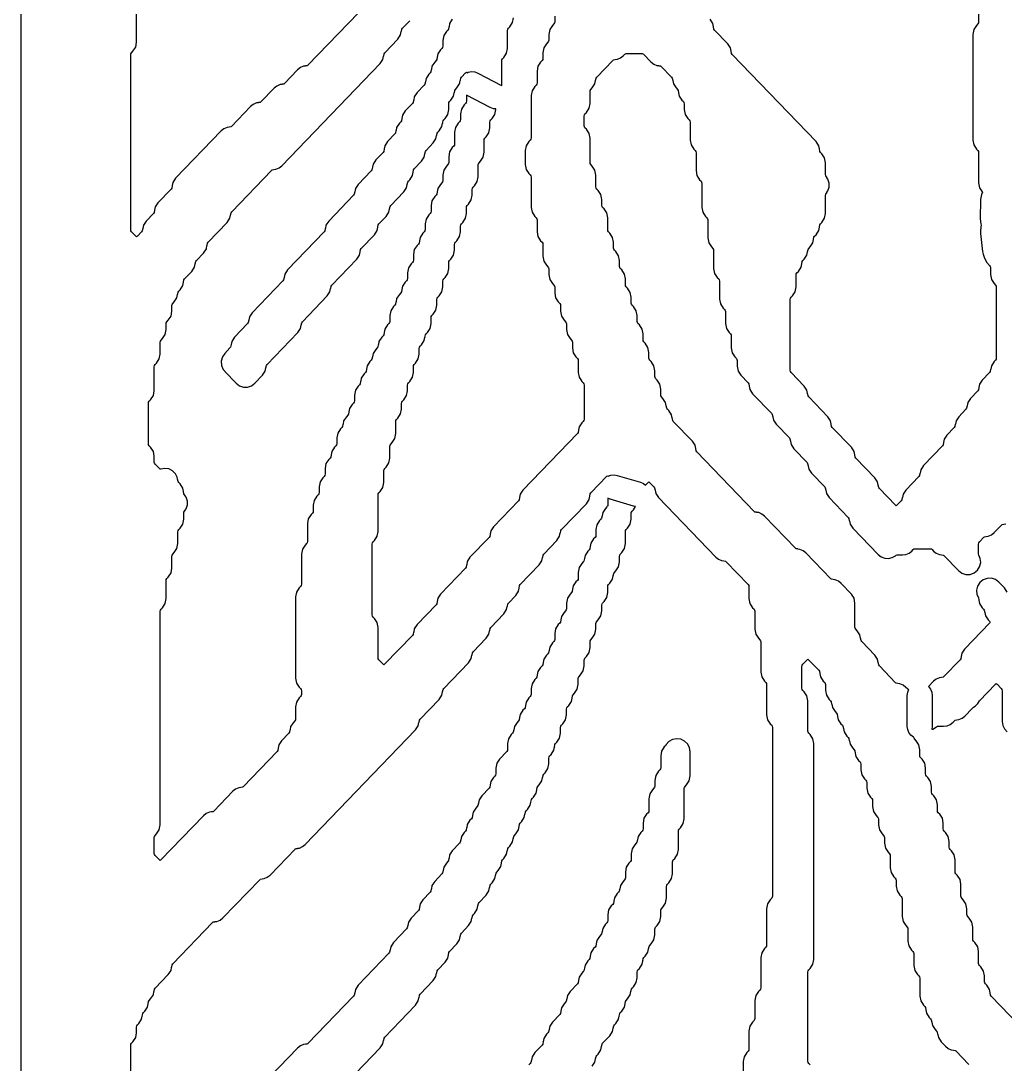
# Model space of a CAD drawing. Header units: millimetres. Extents: x 0 to 63, y 0 to 126.
# Drawn here: x 0 to 37.86, y 36.82 to 76.97 of the extents above; entities that cross this region are included whole.
import ezdxf

# ---------------------------------------------------------------- set-up
doc = ezdxf.new("R2010")
doc.units = ezdxf.units.MM
doc.layers.add('CUT', color=1, linetype='Continuous')

msp = doc.modelspace()

# ---------------------------------------------------------------- linework, layer by layer
at = {"layer": 'CUT'}
msp.add_lwpolyline([(42.134, 126), (42.134, 123), (21.134, 123), (21.134, 126), (13.134, 126), (13.134, 123), (0, 123), (0, 3), (13.134, 3), (13.134, 0), (21.134, 0), (21.134, 3), (42.134, 3), (42.134, 0), (50.134, 0), (50.134, 3), (63.2679, 3), (63.2679, 123), (50.134, 123), (50.134, 126)], close=True, dxfattribs=at)
for points in [[(14.1595, 78.4948), (11.045, 75.2595), (11.0199, 75.2396), (10.9549, 75.2308), (10.9553, 75.2282), (10.8755, 75.2174), (10.7525, 75.1651), (10.6477, 75.0821), (10.139, 74.5536), (10.1139, 74.5337), (10.0489, 74.5249), (10.0492, 74.5223), (9.9694, 74.5115), (9.8464, 74.4592), (9.7417, 74.3762), (9.233, 73.8477), (9.2079, 73.8278), (9.1428, 73.819), (9.1432, 73.8164), (9.0634, 73.8057), (8.9404, 73.7533), (8.8357, 73.6703), (8.1004, 72.9065), (8.0753, 72.8866), (8.0103, 72.8779), (8.0107, 72.8752), (7.9309, 72.8645), (7.8079, 72.8122), (7.7031, 72.7291), (5.9518, 70.9099), (5.8483, 70.7501), (5.8239, 70.6241), (5.8212, 70.6246), (5.8034, 70.5329), (5.7787, 70.4948), (5.2723, 69.9687), (5.1688, 69.8089), (5.1444, 69.6829), (5.1417, 69.6834), (5.1239, 69.5917), (5.0992, 69.5536), (4.8193, 69.2629), (4.7158, 69.103), (4.6913, 68.977), (4.6887, 68.9776), (4.6709, 68.8858), (4.6462, 68.8477), (4.481, 68.6761), (4.453, 68.6551), (4.4251, 68.6761), (4.2598, 68.8477), (4.2352, 68.8858), (4.2265, 68.9304), (4.2265, 75.6578), (4.2352, 75.7024), (4.2598, 75.7405), (4.3132, 75.796), (4.4168, 75.9558), (4.453, 76.1427), (4.453, 77.3049)], [(20.5351, 77.1514), (20.5351, 76.9304), (20.5264, 76.8858), (20.5018, 76.8477), (20.4484, 76.7923), (20.3448, 76.6324), (20.3086, 76.4455), (20.3086, 76.2245), (20.2999, 76.18), (20.2753, 76.1419), (20.2219, 76.0864), (20.1183, 75.9266), (20.0821, 75.7396), (20.0821, 75.5186), (20.0734, 75.4741), (20.0487, 75.436), (19.9953, 75.3805), (19.8918, 75.2207), (19.8556, 75.0337), (19.8556, 74.5775), (19.8469, 74.5329), (19.8222, 74.4948), (19.7688, 74.4393), (19.6653, 74.2795), (19.6291, 74.0926), (19.6291, 72.4598), (19.6204, 72.4152), (19.5957, 72.3772), (19.5423, 72.3217), (19.4388, 72.1619), (19.4025, 71.9749), (19.4025, 71.4369), (19.4388, 71.2499), (19.5423, 71.0901), (19.5957, 71.0346), (19.6204, 70.9965), (19.6291, 70.952), (19.6291, 69.7898), (19.6653, 69.6029), (19.7688, 69.443), (19.8222, 69.3876), (19.8469, 69.3495), (19.8556, 69.3049), (19.8556, 68.8486), (19.8918, 68.6617), (19.9953, 68.5019), (20.0487, 68.4464), (20.0734, 68.4083), (20.0821, 68.3637), (20.0821, 67.9074), (20.1183, 67.7205), (20.2219, 67.5607), (20.2753, 67.5052), (20.2999, 67.4671), (20.3086, 67.4225), (20.3086, 67.2016), (20.3448, 67.0146), (20.4484, 66.8548), (20.5018, 66.7993), (20.5264, 66.7612), (20.5351, 66.7167), (20.5351, 66.4957), (20.5713, 66.3087), (20.6749, 66.1489), (20.7283, 66.0934), (20.7529, 66.0553), (20.7616, 66.0108), (20.7616, 65.7898), (20.7979, 65.6029), (20.9014, 65.443), (20.9548, 65.3876), (20.9795, 65.3495), (20.9881, 65.3049), (20.9881, 65.0839), (21.0244, 64.897), (21.1279, 64.7371), (21.1813, 64.6817), (21.206, 64.6436), (21.2146, 64.599), (21.2146, 64.378), (21.2509, 64.1911), (21.3544, 64.0313), (21.4078, 63.9758), (21.4325, 63.9377), (21.4411, 63.8931), (21.4411, 63.4369), (21.4774, 63.2499), (21.5809, 63.0901), (21.6343, 63.0346), (21.659, 62.9965), (21.6676, 62.952), (21.6676, 61.6363), (21.659, 61.5917), (21.6343, 61.5536), (21.5809, 61.4981), (21.4774, 61.3383), (21.4529, 61.2123), (21.4503, 61.2129), (21.4325, 61.1211), (21.4078, 61.083), (19.3158, 58.9099), (19.2123, 58.7501), (19.1879, 58.6241), (19.1852, 58.6246), (19.1674, 58.5329), (19.1427, 58.4948), (18.1833, 57.4981), (18.0798, 57.3383), (18.0553, 57.2123), (18.0526, 57.2129), (18.0349, 57.1211), (18.0102, 57.083), (17.2772, 56.3217), (17.1737, 56.1619), (17.1493, 56.0359), (17.1466, 56.0364), (17.1288, 55.9447), (17.1041, 55.9066), (16.1447, 54.9099), (16.0412, 54.7501), (16.0167, 54.6241), (16.0141, 54.6246), (15.9963, 54.5329), (15.9716, 54.4948), (15.2387, 53.7334), (15.1352, 53.5736), (15.1107, 53.4476), (15.108, 53.4482), (15.0902, 53.3564), (15.0656, 53.3183), (13.9943, 52.2055), (13.9664, 52.1845), (13.9384, 52.2055), (13.7732, 52.3772), (13.7485, 52.4152), (13.7398, 52.4598), (13.7398, 53.622), (13.7036, 53.8089), (13.6001, 53.9687), (13.5467, 54.0242), (13.522, 54.0623), (13.5133, 54.1069), (13.5133, 56.8343), (13.522, 56.8789), (13.5467, 56.917), (13.6001, 56.9724), (13.7036, 57.1323), (13.7398, 57.3192), (13.7398, 58.7167), (13.7485, 58.7612), (13.7732, 58.7993), (13.8266, 58.8548), (13.9301, 59.0146), (13.9664, 59.2016), (13.9664, 59.6578), (13.975, 59.7024), (13.9997, 59.7405), (14.0531, 59.796), (14.1566, 59.9558), (14.1929, 60.1427), (14.1929, 60.599), (14.2015, 60.6436), (14.2262, 60.6817), (14.2796, 60.7371), (14.3831, 60.897), (14.4194, 61.0839), (14.4194, 61.5402), (14.428, 61.5848), (14.4527, 61.6228), (14.5061, 61.6783), (14.6096, 61.8381), (14.6459, 62.0251), (14.6459, 62.2461), (14.6545, 62.2906), (14.6792, 62.3287), (14.7326, 62.3842), (14.8361, 62.544), (14.8724, 62.731), (14.8724, 62.952), (14.881, 62.9965), (14.9057, 63.0346), (14.9591, 63.0901), (15.0626, 63.2499), (15.0989, 63.4369), (15.0989, 63.6578), (15.1075, 63.7024), (15.1322, 63.7405), (15.1856, 63.796), (15.2891, 63.9558), (15.3254, 64.1427), (15.3254, 64.3637), (15.334, 64.4083), (15.3587, 64.4464), (15.4121, 64.5019), (15.5156, 64.6617), (15.5401, 64.7877), (15.5428, 64.7871), (15.5606, 64.8789), (15.5852, 64.917), (15.6386, 64.9724), (15.7422, 65.1323), (15.7784, 65.3192), (15.7784, 65.5402), (15.7871, 65.5848), (15.8117, 65.6228), (15.8651, 65.6783), (15.9687, 65.8381), (16.0049, 66.0251), (16.0049, 66.2461), (16.0136, 66.2906), (16.0382, 66.3287), (16.0916, 66.3842), (16.1952, 66.544), (16.2314, 66.731), (16.2314, 66.952), (16.2401, 66.9965), (16.2648, 67.0346), (16.3182, 67.0901), (16.4217, 67.2499), (16.4579, 67.4369), (16.4579, 67.6578), (16.4666, 67.7024), (16.4913, 67.7405), (16.5447, 67.796), (16.6482, 67.9558), (16.6844, 68.1427), (16.6844, 68.3637), (16.6931, 68.4083), (16.7178, 68.4464), (16.7712, 68.5019), (16.8747, 68.6617), (16.911, 68.8486), (16.911, 69.0696), (16.9196, 69.1142), (16.9443, 69.1523), (16.9977, 69.2077), (17.1012, 69.3676), (17.1375, 69.5545), (17.1375, 69.7755), (17.1461, 69.82), (17.1708, 69.8581), (17.2242, 69.9136), (17.3277, 70.0734), (17.364, 70.2604), (17.364, 70.4814), (17.3726, 70.5259), (17.3973, 70.564), (17.4507, 70.6195), (17.5542, 70.7793), (17.5905, 70.9663), (17.5905, 71.4225), (17.5991, 71.4671), (17.6238, 71.5052), (17.6772, 71.5607), (17.7807, 71.7205), (17.817, 71.9074), (17.817, 72.3637), (17.8256, 72.4083), (17.8503, 72.4464), (17.9037, 72.5019), (18.0072, 72.6617), (18.0435, 72.8486), (18.0435, 73.0696), (18.0521, 73.1142), (18.0768, 73.1523), (18.1302, 73.2077), (18.2337, 73.3676), (18.27, 73.5545), (18.27, 73.5784), (18.1759, 73.5864), (18.0581, 73.629), (17.1397, 74.104), (17.1375, 74.0926), (17.1375, 73.8716), (17.1288, 73.827), (17.1041, 73.7889), (17.0507, 73.7334), (16.9472, 73.5736), (16.911, 73.3867), (16.911, 73.1657), (16.9023, 73.1211), (16.8776, 73.083), (16.8242, 73.0276), (16.7207, 72.8677), (16.6844, 72.6808), (16.6844, 72.2245), (16.6758, 72.18), (16.6511, 72.1419), (16.5977, 72.0864), (16.4942, 71.9266), (16.4579, 71.7396), (16.4579, 71.5186), (16.4493, 71.4741), (16.4246, 71.436), (16.3712, 71.3805), (16.2677, 71.2207), (16.2314, 71.0337), (16.2314, 70.8128), (16.2228, 70.7682), (16.1981, 70.7301), (16.1447, 70.6746), (16.0412, 70.5148), (16.0167, 70.3888), (16.0141, 70.3893), (15.9963, 70.2976), (15.9716, 70.2595), (15.9182, 70.204), (15.8147, 70.0442), (15.7784, 69.8573), (15.7784, 69.6363), (15.7698, 69.5917), (15.7451, 69.5536), (15.6917, 69.4981), (15.5882, 69.3383), (15.5519, 69.1514), (15.5519, 68.9304), (15.5433, 68.8858), (15.5186, 68.8477), (15.4652, 68.7923), (15.3617, 68.6324), (15.3372, 68.5065), (15.3345, 68.507), (15.3168, 68.4152), (15.2921, 68.3772), (15.2387, 68.3217), (15.1352, 68.1619), (15.0989, 67.9749), (15.0989, 67.7539), (15.0902, 67.7094), (15.0656, 67.6713), (15.0122, 67.6158), (14.9086, 67.456), (14.8724, 67.269), (14.8724, 67.048), (14.8637, 67.0035), (14.8391, 66.9654), (14.7857, 66.9099), (14.6821, 66.7501), (14.6577, 66.6241), (14.655, 66.6246), (14.6372, 66.5329), (14.6126, 66.4948), (14.5592, 66.4393), (14.4556, 66.2795), (14.4312, 66.1535), (14.4285, 66.154), (14.4107, 66.0623), (14.386, 66.0242), (14.3326, 65.9687), (14.2291, 65.8089), (14.1929, 65.622), (14.1929, 65.401), (14.1842, 65.3564), (14.1595, 65.3183), (14.1061, 65.2629), (14.0026, 65.103), (13.9782, 64.977), (13.9755, 64.9776), (13.9577, 64.8858), (13.933, 64.8477), (13.8796, 64.7923), (13.7761, 64.6324), (13.7517, 64.5065), (13.749, 64.507), (13.7312, 64.4152), (13.7065, 64.3772), (13.6531, 64.3217), (13.5496, 64.1619), (13.5252, 64.0359), (13.5225, 64.0364), (13.5047, 63.9447), (13.48, 63.9066), (13.4266, 63.8511), (13.3231, 63.6913), (13.2987, 63.5653), (13.296, 63.5658), (13.2782, 63.4741), (13.2535, 63.436), (13.2001, 63.3805), (13.0966, 63.2207), (13.0721, 63.0947), (13.0695, 63.0952), (13.0517, 63.0035), (13.027, 62.9654), (12.9736, 62.9099), (12.8701, 62.7501), (12.8338, 62.5631), (12.8338, 62.3422), (12.8252, 62.2976), (12.8005, 62.2595), (12.7471, 62.204), (12.6436, 62.0442), (12.6191, 61.9182), (12.6165, 61.9187), (12.5987, 61.827), (12.574, 61.7889), (12.5206, 61.7334), (12.4171, 61.5736), (12.3926, 61.4476), (12.3899, 61.4482), (12.3722, 61.3564), (12.3475, 61.3183), (12.2941, 61.2629), (12.1905, 61.103), (12.1543, 60.9161), (12.1543, 60.6951), (12.1456, 60.6505), (12.121, 60.6124), (12.0676, 60.557), (11.964, 60.3971), (11.9396, 60.2712), (11.9369, 60.2717), (11.9191, 60.18), (11.8945, 60.1419), (11.8411, 60.0864), (11.7375, 59.9266), (11.7013, 59.7396), (11.7013, 59.5186), (11.6926, 59.4741), (11.668, 59.436), (11.6145, 59.3805), (11.511, 59.2207), (11.4748, 59.0337), (11.4748, 58.8128), (11.4661, 58.7682), (11.4414, 58.7301), (11.388, 58.6746), (11.2845, 58.5148), (11.2483, 58.3279), (11.2483, 58.1069), (11.2396, 58.0623), (11.2149, 58.0242), (11.1615, 57.9687), (11.058, 57.8089), (11.0217, 57.622), (11.0217, 56.9304), (11.0131, 56.8858), (10.9884, 56.8477), (10.935, 56.7923), (10.8315, 56.6324), (10.7952, 56.4455), (10.7952, 55.2833), (10.7866, 55.2388), (10.7619, 55.2007), (10.7085, 55.1452), (10.605, 54.9854), (10.5687, 54.7984), (10.5687, 51.6721), (10.605, 51.4852), (10.7085, 51.3254), (10.7619, 51.2699), (10.7866, 51.2318), (10.7952, 51.1872), (10.7952, 51.048), (10.7866, 51.0035), (10.7619, 50.9654), (10.7085, 50.9099), (10.605, 50.7501), (10.5687, 50.5631), (10.5687, 50.1069), (10.5601, 50.0623), (10.5354, 50.0242), (10.482, 49.9687), (10.3785, 49.8089), (10.354, 49.6829), (10.3514, 49.6834), (10.3336, 49.5917), (10.3089, 49.5536), (10.029, 49.2629), (9.9255, 49.103), (9.901, 48.977), (9.8984, 48.9776), (9.8806, 48.8858), (9.8559, 48.8477), (8.5534, 47.4948), (8.5283, 47.4749), (8.4633, 47.4661), (8.4637, 47.4635), (8.3839, 47.4527), (8.2609, 47.4004), (8.1561, 47.3174), (7.4209, 46.5536), (7.3958, 46.5337), (7.3308, 46.5249), (7.3311, 46.5223), (7.2513, 46.5115), (7.1283, 46.4592), (7.0236, 46.3762), (5.387, 44.6761), (5.359, 44.6551), (5.3311, 44.6761), (5.1659, 44.8477), (5.1412, 44.8858), (5.1325, 44.9304), (5.1325, 45.5402), (5.1412, 45.5848), (5.1659, 45.6228), (5.2193, 45.6783), (5.3228, 45.8381), (5.359, 46.0251), (5.359, 54.2461), (5.3677, 54.2906), (5.3924, 54.3287), (5.4458, 54.3842), (5.5493, 54.544), (5.5856, 54.731), (5.5856, 55.4225), (5.5942, 55.4671), (5.6189, 55.5052), (5.6723, 55.5607), (5.7758, 55.7205), (5.8121, 55.9074), (5.8121, 56.3637), (5.8207, 56.4083), (5.8454, 56.4464), (5.8988, 56.5019), (6.0023, 56.6617), (6.0386, 56.8486), (6.0386, 57.3049), (6.0472, 57.3495), (6.0719, 57.3876), (6.1253, 57.443), (6.2288, 57.6029), (6.2651, 57.7898), (6.2651, 58.0108), (6.2737, 58.0553), (6.3245, 58.1338), (6.321, 58.136), (6.3589, 58.1899), (6.4049, 58.3354), (6.4049, 58.4881), (6.3589, 58.6337), (6.321, 58.6875), (6.3245, 58.6898), (6.2737, 58.7682), (6.2559, 58.8599), (6.2533, 58.8594), (6.2288, 58.9854), (6.1253, 59.1452), (6.0719, 59.2007), (6.0472, 59.2388), (6.0294, 59.3305), (6.0252, 59.3297), (6.0139, 59.4006), (5.9423, 59.5404), (5.8309, 59.6511), (5.6907, 59.7218), (5.5354, 59.7455), (5.3804, 59.7198), (5.3602, 59.7131), (5.3311, 59.7349), (5.1659, 59.9066), (5.1412, 59.9447), (5.1325, 59.9892), (5.1325, 60.2102), (5.0963, 60.3971), (4.9928, 60.557), (4.9394, 60.6124), (4.9147, 60.6505), (4.906, 60.6951), (4.906, 62.2461), (4.9147, 62.2906), (4.9394, 62.3287), (4.9928, 62.3842), (5.0963, 62.544), (5.1325, 62.731), (5.1325, 63.6578), (5.1412, 63.7024), (5.1659, 63.7405), (5.2193, 63.796), (5.3228, 63.9558), (5.359, 64.1427), (5.359, 64.599), (5.3677, 64.6436), (5.3924, 64.6817), (5.4458, 64.7371), (5.5493, 64.897), (5.5856, 65.0839), (5.5856, 65.3049), (5.5942, 65.3495), (5.6189, 65.3876), (5.6723, 65.443), (5.7758, 65.6029), (5.8121, 65.7898), (5.8121, 66.0108), (5.8207, 66.0553), (5.8454, 66.0934), (5.8988, 66.1489), (6.0023, 66.3087), (6.0267, 66.4347), (6.0294, 66.4342), (6.0472, 66.5259), (6.0719, 66.564), (6.1253, 66.6195), (6.2288, 66.7793), (6.2533, 66.9053), (6.2559, 66.9048), (6.2737, 66.9965), (6.2984, 67.0346), (6.5783, 67.3254), (6.6818, 67.4852), (6.7063, 67.6112), (6.7089, 67.6107), (6.7267, 67.7024), (6.7514, 67.7405), (7.0313, 68.0313), (7.1349, 68.1911), (7.1593, 68.3171), (7.162, 68.3166), (7.1798, 68.4083), (7.2044, 68.4464), (7.9374, 69.2077), (8.0409, 69.3676), (8.0653, 69.4935), (8.068, 69.493), (8.0858, 69.5848), (8.1105, 69.6228), (9.6394, 71.2111), (9.6645, 71.231), (9.7295, 71.2398), (9.7292, 71.2424), (9.809, 71.2532), (9.932, 71.3055), (10.0367, 71.3885), (13.8266, 75.3254), (13.9301, 75.4852), (13.9545, 75.6112), (13.9572, 75.6107), (13.975, 75.7024), (13.9997, 75.7405), (14.5061, 76.2666), (14.6096, 76.4264), (14.6341, 76.5524), (14.6367, 76.5518), (14.6545, 76.6436), (14.6792, 76.6817), (14.9591, 76.9724)], [(16.5977, 77.0276), (16.4942, 76.8677), (16.4698, 76.7418), (16.4671, 76.7423), (16.4493, 76.6505), (16.4246, 76.6124), (16.3712, 76.557), (16.2677, 76.3971), (16.2314, 76.2102), (16.2314, 75.9892), (16.2228, 75.9447), (16.1981, 75.9066), (16.1447, 75.8511), (16.0412, 75.6913), (16.0167, 75.5653), (16.0141, 75.5658), (15.9963, 75.4741), (15.9716, 75.436), (15.9182, 75.3805), (15.8147, 75.2207), (15.7902, 75.0947), (15.7876, 75.0952), (15.7698, 75.0035), (15.7451, 74.9654), (15.6917, 74.9099), (15.5882, 74.7501), (15.5637, 74.6241), (15.5611, 74.6246), (15.5433, 74.5329), (15.5186, 74.4948), (15.2387, 74.204), (15.1352, 74.0442), (15.1107, 73.9182), (15.108, 73.9187), (15.0902, 73.827), (15.0656, 73.7889), (14.7857, 73.4981), (14.6821, 73.3383), (14.6577, 73.2123), (14.655, 73.2129), (14.6372, 73.1211), (14.6126, 73.083), (14.5592, 73.0276), (14.4556, 72.8677), (14.4312, 72.7418), (14.4285, 72.7423), (14.4107, 72.6505), (14.386, 72.6124), (14.1061, 72.3217), (14.0026, 72.1619), (13.9782, 72.0359), (13.9755, 72.0364), (13.9577, 71.9447), (13.933, 71.9066), (13.6531, 71.6158), (13.5496, 71.456), (13.5252, 71.33), (13.5225, 71.3305), (13.5047, 71.2388), (13.48, 71.2007), (12.9736, 70.6746), (12.8701, 70.5148), (12.8456, 70.3888), (12.843, 70.3893), (12.8252, 70.2976), (12.8005, 70.2595), (11.8411, 69.2629), (11.7375, 69.103), (11.7131, 68.977), (11.7104, 68.9776), (11.6926, 68.8858), (11.668, 68.8477), (10.2555, 67.3805), (10.152, 67.2207), (10.1275, 67.0947), (10.1249, 67.0952), (10.1071, 67.0035), (10.0824, 66.9654), (8.8965, 65.7334), (8.7929, 65.5736), (8.7685, 65.4476), (8.7658, 65.4482), (8.748, 65.3564), (8.7233, 65.3183), (8.2169, 64.7923), (8.1134, 64.6324), (8.089, 64.5065), (8.0863, 64.507), (8.0685, 64.4152), (8.0438, 64.3772), (7.8439, 64.1695), (7.7503, 64.0325), (7.7066, 63.8724), (7.7177, 63.7069), (7.7824, 63.5541), (7.8544, 63.4742), (7.8506, 63.4706), (8.2832, 63.0212), (8.4113, 62.9251), (8.5633, 62.8745), (8.7235, 62.8745), (8.8755, 62.9251), (9.0036, 63.0212), (9.2964, 63.3254), (9.3999, 63.4852), (9.4244, 63.6112), (9.427, 63.6107), (9.4448, 63.7024), (9.4695, 63.7405), (10.6555, 64.9724), (10.759, 65.1323), (10.7834, 65.2582), (10.7861, 65.2577), (10.8039, 65.3495), (10.8286, 65.3876), (11.788, 66.3842), (11.8915, 66.544), (11.916, 66.67), (11.9186, 66.6695), (11.9364, 66.7612), (11.9611, 66.7993), (12.9205, 67.796), (13.0241, 67.9558), (13.0485, 68.0818), (13.0512, 68.0813), (13.069, 68.173), (13.0936, 68.2111), (13.6001, 68.7371), (13.7036, 68.897), (13.728, 69.023), (13.7307, 69.0224), (13.7485, 69.1142), (13.7732, 69.1523), (14.0531, 69.443), (14.1566, 69.6029), (14.181, 69.7288), (14.1837, 69.7283), (14.2015, 69.82), (14.2262, 69.8581), (14.7326, 70.3842), (14.8361, 70.544), (14.8606, 70.67), (14.8632, 70.6695), (14.881, 70.7612), (14.9057, 70.7993), (14.9591, 70.8548), (15.0626, 71.0146), (15.0871, 71.1406), (15.0897, 71.1401), (15.1075, 71.2318), (15.1322, 71.2699), (15.4121, 71.5607), (15.5156, 71.7205), (15.5401, 71.8465), (15.5428, 71.846), (15.5606, 71.9377), (15.5852, 71.9758), (15.8651, 72.2666), (15.9687, 72.4264), (15.9931, 72.5524), (15.9958, 72.5518), (16.0136, 72.6436), (16.0382, 72.6817), (16.0916, 72.7371), (16.1952, 72.897), (16.2196, 73.023), (16.2223, 73.0224), (16.2401, 73.1142), (16.2648, 73.1523), (16.3182, 73.2077), (16.4217, 73.3676), (16.4579, 73.5545), (16.4579, 73.7755), (16.4666, 73.82), (16.4913, 73.8581), (16.5447, 73.9136), (16.6482, 74.0734), (16.6726, 74.1994), (16.6753, 74.1989), (16.6931, 74.2906), (16.7178, 74.3287), (16.7712, 74.3842), (16.8747, 74.544), (16.8817, 74.5802), (16.8864, 74.6356), (16.9055, 74.6883), (16.9196, 74.7612), (16.9443, 74.7993), (17.1095, 74.971), (17.1375, 74.9919), (17.1654, 74.971), (17.1664, 74.9699), (17.2098, 74.9903), (17.3331, 75.0124), (17.458, 75.0018), (17.5758, 74.9592), (18.4943, 74.4842), (18.4965, 74.4957), (18.4965, 75.4225), (18.5052, 75.4671), (18.5298, 75.5052), (18.5832, 75.5607), (18.6868, 75.7205), (18.723, 75.9074), (18.723, 76.599), (18.7317, 76.6436), (18.7563, 76.6817), (18.8097, 76.7371), (18.9133, 76.897), (18.9495, 77.0839)], [(36.8437, 77.3867), (36.8437, 76.9304), (36.835, 76.8858), (36.8103, 76.8477), (36.7569, 76.7923), (36.6534, 76.6324), (36.6172, 76.4455), (36.6172, 72.378), (36.6534, 72.1911), (36.7569, 72.0313), (36.8103, 71.9758), (36.835, 71.9377), (36.8437, 71.8931), (36.8437, 70.731), (36.8799, 70.544), (36.9834, 70.3842), (36.9897, 70.3776), (36.9504, 70.2884), (36.9204, 70.0949), (36.9032, 69.3439), (36.9243, 69.1492), (36.9424, 69.1027), (36.9248, 69.0403), (36.9122, 68.8774), (36.9142, 68.7794), (36.9965, 68.0898), (37.0176, 67.9941), (37.0682, 67.8387), (37.1637, 67.6686), (37.2678, 67.5469), (37.2892, 67.5105), (37.2967, 67.4689), (37.2967, 67.2016), (37.3329, 67.0146), (37.4365, 66.8548), (37.4899, 66.7993), (37.5145, 66.7612), (37.5232, 66.7167), (37.5232, 63.9892), (37.5145, 63.9447), (37.4899, 63.9066), (37.4365, 63.8511), (37.3329, 63.6913), (37.3085, 63.5653), (37.3058, 63.5658), (37.288, 63.4741), (37.2634, 63.436), (36.9834, 63.1452), (36.8799, 62.9854), (36.8555, 62.8594), (36.8528, 62.8599), (36.835, 62.7682), (36.8103, 62.7301), (36.5304, 62.4393), (36.4269, 62.2795), (36.4025, 62.1535), (36.3998, 62.154), (36.382, 62.0623), (36.3573, 62.0242), (36.0774, 61.7334), (35.9739, 61.5736), (35.9495, 61.4476), (35.9468, 61.4482), (35.929, 61.3564), (35.9043, 61.3183), (35.6244, 61.0276), (35.5209, 60.8677), (35.4964, 60.7418), (35.4938, 60.7423), (35.476, 60.6505), (35.4513, 60.6124), (34.7184, 59.8511), (34.6148, 59.6913), (34.5904, 59.5653), (34.5877, 59.5658), (34.5699, 59.4741), (34.5453, 59.436), (34.0388, 58.9099), (33.9353, 58.7501), (33.9109, 58.6241), (33.9082, 58.6246), (33.8904, 58.5329), (33.8657, 58.4948), (33.7005, 58.3232), (33.6725, 58.3022), (33.6446, 58.3232), (33.0263, 58.9654), (33.0017, 59.0035), (32.9839, 59.0952), (32.9812, 59.0947), (32.9568, 59.2207), (32.8532, 59.3805), (32.1203, 60.1419), (32.0956, 60.18), (32.0778, 60.2717), (32.0752, 60.2712), (32.0507, 60.3971), (31.9472, 60.557), (31.2143, 61.3183), (31.1896, 61.3564), (31.1718, 61.4482), (31.1691, 61.4476), (31.1447, 61.5736), (31.0412, 61.7334), (30.3082, 62.4948), (30.2836, 62.5329), (30.2658, 62.6246), (30.2631, 62.6241), (30.2387, 62.7501), (30.1351, 62.9099), (29.6287, 63.436), (29.604, 63.4741), (29.5954, 63.5186), (29.5954, 66.2461), (29.604, 66.2906), (29.6287, 66.3287), (29.6821, 66.3842), (29.7856, 66.544), (29.8219, 66.731), (29.8219, 67.1872), (29.8306, 67.2318), (29.8552, 67.2699), (29.9086, 67.3254), (30.0122, 67.4852), (30.0366, 67.6112), (30.0393, 67.6107), (30.0571, 67.7024), (30.0817, 67.7405), (30.1351, 67.796), (30.2387, 67.9558), (30.2631, 68.0818), (30.2658, 68.0813), (30.2836, 68.173), (30.3082, 68.2111), (30.3616, 68.2666), (30.4652, 68.4264), (30.4896, 68.5524), (30.4923, 68.5518), (30.5101, 68.6436), (30.5348, 68.6817), (30.5882, 68.7371), (30.6917, 68.897), (30.7161, 69.023), (30.7188, 69.0224), (30.7366, 69.1142), (30.7613, 69.1523), (30.8147, 69.2077), (30.9182, 69.3676), (30.9545, 69.5545), (30.9545, 70.2461), (30.9631, 70.2906), (31.0139, 70.3691), (31.0104, 70.3713), (31.0482, 70.4252), (31.0943, 70.5707), (31.0943, 70.7234), (31.0482, 70.869), (31.0104, 70.9228), (31.0139, 70.9251), (30.9631, 71.0035), (30.9545, 71.048), (30.9545, 71.5043), (30.9182, 71.6913), (30.8147, 71.8511), (30.7613, 71.9066), (30.7366, 71.9447), (30.7188, 72.0364), (30.7161, 72.0359), (30.6917, 72.1619), (30.5882, 72.3217), (27.3636, 75.6713), (27.339, 75.7094), (27.3212, 75.8011), (27.3185, 75.8006), (27.2941, 75.9266), (27.1905, 76.0864), (26.6841, 76.6124), (26.6594, 76.6505), (26.6416, 76.7423), (26.639, 76.7418), (26.6145, 76.8677), (26.511, 77.0276)], [(38.4059, 38.3183), (37.33, 39.436), (37.3053, 39.4741), (37.2875, 39.5658), (37.2849, 39.5653), (37.2604, 39.6913), (37.1569, 39.8511), (37.1035, 39.9066), (37.0788, 39.9447), (37.0702, 39.9892), (37.0702, 40.2102), (37.0339, 40.3971), (36.9304, 40.557), (36.877, 40.6124), (36.8523, 40.6505), (36.8437, 40.6951), (36.8437, 41.1514), (36.8074, 41.3383), (36.7039, 41.4981), (36.6505, 41.5536), (36.6258, 41.5917), (36.6172, 41.6363), (36.6172, 42.0926), (36.5809, 42.2795), (36.4774, 42.4393), (36.424, 42.4948), (36.3993, 42.5329), (36.3906, 42.5775), (36.3906, 42.7984), (36.3544, 42.9854), (36.2509, 43.1452), (36.1975, 43.2007), (36.1728, 43.2388), (36.1641, 43.2833), (36.1641, 43.7396), (36.1279, 43.9266), (36.0243, 44.0864), (35.9709, 44.1419), (35.9463, 44.18), (35.9376, 44.2245), (35.9376, 44.6808), (35.9014, 44.8677), (35.7978, 45.0276), (35.7444, 45.083), (35.7198, 45.1211), (35.7111, 45.1657), (35.7111, 45.3867), (35.6749, 45.5736), (35.5713, 45.7334), (35.5179, 45.7889), (35.4933, 45.827), (35.4846, 45.8716), (35.4846, 46.0926), (35.4483, 46.2795), (35.3448, 46.4393), (35.2914, 46.4948), (35.2667, 46.5329), (35.2581, 46.5775), (35.2581, 46.7984), (35.2218, 46.9854), (35.1183, 47.1452), (35.0649, 47.2007), (35.0402, 47.2388), (35.0316, 47.2833), (35.0316, 47.5043), (34.9953, 47.6913), (34.8918, 47.8511), (34.8384, 47.9066), (34.8137, 47.9447), (34.8051, 47.9892), (34.8051, 48.2102), (34.7688, 48.3971), (34.6653, 48.557), (34.6119, 48.6124), (34.5872, 48.6505), (34.5786, 48.6951), (34.5786, 48.9161), (34.5423, 49.103), (34.4388, 49.2629), (34.3854, 49.3183), (34.3607, 49.3564), (34.3535, 49.3936), (34.3386, 49.3998), (34.2392, 49.4761), (34.1629, 49.5755), (34.115, 49.6913), (34.0986, 49.8155), (34.0986, 51.0081), (34.115, 51.1323), (34.1577, 51.2355), (34.1274, 51.2396), (34.1023, 51.2595), (34.0466, 51.3174), (33.9418, 51.4004), (33.8188, 51.4527), (33.739, 51.4635), (33.7394, 51.4661), (33.6744, 51.4749), (33.6493, 51.4948), (33.0263, 52.1419), (33.0017, 52.18), (32.9839, 52.2717), (32.9812, 52.2712), (32.9568, 52.3971), (32.8532, 52.557), (32.3468, 53.083), (32.3221, 53.1211), (32.3043, 53.2129), (32.3017, 53.2123), (32.2772, 53.3383), (32.1737, 53.4981), (32.1203, 53.5536), (32.0956, 53.5917), (32.087, 53.6363), (32.087, 54.5631), (32.0507, 54.7501), (31.9472, 54.9099), (31.555, 55.3174), (31.4502, 55.4004), (31.3272, 55.4527), (31.2474, 55.4635), (31.2478, 55.4661), (31.1828, 55.4749), (31.1577, 55.4948), (30.1959, 56.4938), (30.0912, 56.5769), (29.9682, 56.6292), (29.8884, 56.64), (29.8887, 56.6426), (29.8237, 56.6513), (29.7986, 56.6712), (28.6104, 57.9056), (28.5056, 57.9886), (28.3826, 58.041), (28.3028, 58.0517), (28.3032, 58.0543), (28.2382, 58.0631), (28.2131, 58.083), (26.0046, 60.3772), (25.9799, 60.4152), (25.9621, 60.507), (25.9595, 60.5065), (25.935, 60.6324), (25.8315, 60.7923), (25.0986, 61.5536), (25.0739, 61.5917), (25.0561, 61.6834), (25.0534, 61.6829), (25.029, 61.8089), (24.9255, 61.9687), (24.8721, 62.0242), (24.8474, 62.0623), (24.8296, 62.154), (24.8269, 62.1535), (24.8025, 62.2795), (24.6989, 62.4393), (24.6455, 62.4948), (24.6209, 62.5329), (24.6122, 62.5775), (24.6122, 62.7984), (24.576, 62.9854), (24.4724, 63.1452), (24.419, 63.2007), (24.3944, 63.2388), (24.3857, 63.2833), (24.3857, 63.5043), (24.3495, 63.6913), (24.2459, 63.8511), (24.1925, 63.9066), (24.1679, 63.9447), (24.1592, 63.9892), (24.1592, 64.2102), (24.1229, 64.3971), (24.0194, 64.557), (23.966, 64.6124), (23.9413, 64.6505), (23.9327, 64.6951), (23.9327, 64.9161), (23.8964, 65.103), (23.7929, 65.2629), (23.7395, 65.3183), (23.7148, 65.3564), (23.7062, 65.401), (23.7062, 65.622), (23.6699, 65.8089), (23.5664, 65.9687), (23.513, 66.0242), (23.4883, 66.0623), (23.4797, 66.1069), (23.4797, 66.3279), (23.4434, 66.5148), (23.3399, 66.6746), (23.2865, 66.7301), (23.2618, 66.7682), (23.2532, 66.8128), (23.2532, 67.0337), (23.2169, 67.2207), (23.1134, 67.3805), (23.06, 67.436), (23.0353, 67.4741), (23.0267, 67.5186), (23.0267, 67.7396), (22.9904, 67.9266), (22.8869, 68.0864), (22.8335, 68.1419), (22.8088, 68.18), (22.8002, 68.2245), (22.8002, 68.4455), (22.7639, 68.6324), (22.6604, 68.7923), (22.607, 68.8477), (22.5823, 68.8858), (22.5737, 68.9304), (22.5737, 69.3867), (22.5374, 69.5736), (22.4339, 69.7334), (22.3805, 69.7889), (22.3558, 69.827), (22.3471, 69.8716), (22.3471, 70.0926), (22.3109, 70.2795), (22.2074, 70.4393), (22.154, 70.4948), (22.1293, 70.5329), (22.1206, 70.5775), (22.1206, 71.0337), (22.0844, 71.2207), (21.9809, 71.3805), (21.9275, 71.436), (21.9028, 71.4741), (21.8941, 71.5186), (21.8941, 72.4455), (21.8579, 72.6324), (21.7543, 72.7923), (21.7009, 72.8477), (21.6763, 72.8858), (21.6676, 72.9304), (21.6676, 73.3049), (21.6763, 73.3495), (21.7009, 73.3876), (21.7543, 73.443), (21.8579, 73.6029), (21.8941, 73.7898), (21.8941, 74.2461), (21.9028, 74.2906), (21.9275, 74.3287), (21.9809, 74.3842), (22.0844, 74.544), (22.1088, 74.67), (22.1115, 74.6695), (22.1293, 74.7612), (22.154, 74.7993), (22.7769, 75.4464), (22.802, 75.4663), (22.867, 75.4751), (22.8666, 75.4777), (22.9464, 75.4885), (23.0694, 75.5408), (23.1742, 75.6238), (23.2299, 75.6817), (23.255, 75.7016), (23.2867, 75.7059), (23.8991, 75.7059), (23.9309, 75.7016), (23.956, 75.6817), (24.2382, 75.3885), (24.3429, 75.3055), (24.466, 75.2532), (24.5457, 75.2424), (24.5454, 75.2398), (24.6104, 75.231), (24.6355, 75.2111), (25.0319, 74.7993), (25.0566, 74.7612), (25.0744, 74.6695), (25.0771, 74.67), (25.1015, 74.544), (25.205, 74.3842), (25.2584, 74.3287), (25.2831, 74.2906), (25.3009, 74.1989), (25.3036, 74.1994), (25.328, 74.0734), (25.4315, 73.9136), (25.4849, 73.8581), (25.5096, 73.82), (25.5183, 73.7755), (25.5183, 73.5545), (25.5545, 73.3676), (25.658, 73.2077), (25.7114, 73.1523), (25.7361, 73.1142), (25.7448, 73.0696), (25.7448, 72.378), (25.781, 72.1911), (25.8846, 72.0313), (25.938, 71.9758), (25.9626, 71.9377), (25.9713, 71.8931), (25.9713, 71.2016), (26.0075, 71.0146), (26.1111, 70.8548), (26.1645, 70.7993), (26.1891, 70.7612), (26.1978, 70.7167), (26.1978, 69.7898), (26.234, 69.6029), (26.3376, 69.443), (26.391, 69.3876), (26.4156, 69.3495), (26.4243, 69.3049), (26.4243, 68.6133), (26.4606, 68.4264), (26.5641, 68.2666), (26.6175, 68.2111), (26.6422, 68.173), (26.6508, 68.1284), (26.6508, 67.4369), (26.6871, 67.2499), (26.7906, 67.0901), (26.844, 67.0346), (26.8687, 66.9965), (26.8773, 66.952), (26.8773, 66.2604), (26.9136, 66.0734), (27.0171, 65.9136), (27.0705, 65.8581), (27.0952, 65.82), (27.1038, 65.7755), (27.1038, 65.3192), (27.1401, 65.1323), (27.2436, 64.9724), (27.297, 64.917), (27.3217, 64.8789), (27.3303, 64.8343), (27.3303, 64.378), (27.3666, 64.1911), (27.4701, 64.0313), (27.5235, 63.9758), (27.5482, 63.9377), (27.5568, 63.8931), (27.5568, 63.6721), (27.5931, 63.4852), (27.6966, 63.3254), (27.9765, 63.0346), (28.0012, 62.9965), (28.019, 62.9048), (28.0217, 62.9053), (28.0461, 62.7793), (28.1496, 62.6195), (28.8826, 61.8581), (28.9072, 61.82), (28.925, 61.7283), (28.9277, 61.7288), (28.9521, 61.6029), (29.0557, 61.443), (29.5621, 60.917), (29.5868, 60.8789), (29.6046, 60.7871), (29.6072, 60.7877), (29.6317, 60.6617), (29.7352, 60.5019), (30.2416, 59.9758), (30.2663, 59.9377), (30.2841, 59.846), (30.2868, 59.8465), (30.3112, 59.7205), (30.4147, 59.5607), (30.9211, 59.0346), (30.9458, 58.9965), (30.9636, 58.9048), (30.9663, 58.9053), (30.9907, 58.7793), (31.0942, 58.6195), (31.8272, 57.8581), (31.8518, 57.82), (31.8696, 57.7283), (31.8723, 57.7288), (31.8967, 57.6029), (32.0003, 57.443), (32.9753, 56.4302), (33.0917, 56.3404), (33.2291, 56.2884), (33.3757, 56.2785), (33.5189, 56.3117), (33.6462, 56.3851), (33.6744, 56.4075), (33.7061, 56.4118), (33.9129, 56.4118), (34.0453, 56.4296), (34.1683, 56.482), (34.2731, 56.565), (34.3288, 56.6229), (34.3539, 56.6428), (34.3856, 56.6471), (34.998, 56.6471), (35.0298, 56.6428), (35.0549, 56.6229), (35.1106, 56.565), (35.2153, 56.482), (35.3383, 56.4296), (35.4181, 56.4189), (35.4178, 56.4163), (35.4828, 56.4075), (35.5079, 56.3876), (36.0636, 55.8104), (36.1944, 55.7129), (36.3496, 55.6627), (36.5127, 55.6651), (36.6664, 55.7199), (36.7942, 55.8213), (36.8826, 55.9585), (36.9221, 56.1168), (36.9086, 56.2794), (36.8546, 56.4032), (36.8437, 56.4598), (36.8437, 56.8343), (36.8523, 56.8789), (36.877, 56.917), (37.0469, 57.0935), (37.072, 57.1134), (37.137, 57.1221), (37.1366, 57.1248), (37.2164, 57.1355), (37.3394, 57.1878), (37.4442, 57.2709), (37.7264, 57.5641), (37.7515, 57.584), (37.8165, 57.5927), (37.8162, 57.5953), (37.896, 57.6061)], [(4.2265, 35.2016), (4.2265, 37.5402), (4.2352, 37.5848), (4.2598, 37.6228), (4.3132, 37.6783), (4.4168, 37.8381), (4.453, 38.0251), (4.453, 38.2461), (4.4617, 38.2906), (4.4863, 38.3287), (4.5397, 38.3842), (4.6433, 38.544), (4.6677, 38.67), (4.6704, 38.6695), (4.6882, 38.7612), (4.7128, 38.7993), (4.7662, 38.8548), (4.8698, 39.0146), (4.8942, 39.1406), (4.8969, 39.1401), (4.9147, 39.2318), (4.9394, 39.2699), (4.9928, 39.3254), (5.0963, 39.4852), (5.1207, 39.6112), (5.1234, 39.6107), (5.1412, 39.7024), (5.1659, 39.7405), (5.6723, 40.2666), (5.7758, 40.4264), (5.8002, 40.5524), (5.8029, 40.5518), (5.8207, 40.6436), (5.8454, 40.6817), (7.3743, 42.2699), (7.3994, 42.2898), (7.4645, 42.2986), (7.4641, 42.3012), (7.5439, 42.312), (7.6669, 42.3643), (7.7716, 42.4474), (9.1864, 43.917), (9.2115, 43.9369), (9.2765, 43.9457), (9.2762, 43.9483), (9.356, 43.959), (9.479, 44.0114), (9.5837, 44.0944), (10.5455, 45.0935), (10.5706, 45.1134), (10.6356, 45.1221), (10.6352, 45.1248), (10.715, 45.1355), (10.838, 45.1878), (10.9428, 45.2709), (15.1856, 49.6783), (15.2891, 49.8381), (15.3136, 49.9641), (15.3163, 49.9636), (15.334, 50.0553), (15.3587, 50.0934), (16.0916, 50.8548), (16.1952, 51.0146), (16.2196, 51.1406), (16.2223, 51.1401), (16.2401, 51.2318), (16.2648, 51.2699), (17.2242, 52.2666), (17.3277, 52.4264), (17.3521, 52.5524), (17.3548, 52.5518), (17.3726, 52.6436), (17.3973, 52.6817), (17.9037, 53.2077), (18.0072, 53.3676), (18.0317, 53.4935), (18.0343, 53.493), (18.0521, 53.5848), (18.0768, 53.6228), (18.5832, 54.1489), (18.6868, 54.3087), (18.7112, 54.4347), (18.7139, 54.4342), (18.7317, 54.5259), (18.7563, 54.564), (19.0363, 54.8548), (19.1398, 55.0146), (19.1642, 55.1406), (19.1669, 55.1401), (19.1847, 55.2318), (19.2094, 55.2699), (19.9423, 56.0313), (20.0458, 56.1911), (20.0702, 56.3171), (20.0729, 56.3166), (20.0907, 56.4083), (20.1154, 56.4464), (20.6218, 56.9724), (20.7253, 57.1323), (20.7498, 57.2582), (20.7524, 57.2577), (20.7702, 57.3495), (20.7949, 57.3876), (21.7543, 58.3842), (21.8579, 58.544), (21.8823, 58.67), (21.885, 58.6695), (21.9028, 58.7612), (21.9275, 58.7993), (22.5457, 59.4415), (22.5737, 59.4625), (22.5965, 59.4454), (22.6923, 59.4822), (22.8169, 59.4952), (22.9407, 59.4756), (23.8385, 59.2095), (23.953, 59.1585), (24.0273, 59.0983), (24.1313, 59.2063), (24.1592, 59.2272), (24.1872, 59.2063), (24.3524, 59.0346), (24.3771, 58.9965), (24.3949, 58.9048), (24.3975, 58.9053), (24.422, 58.7793), (24.5255, 58.6195), (26.7298, 56.3297), (26.8345, 56.2467), (26.9575, 56.1943), (27.0373, 56.1836), (27.037, 56.181), (27.102, 56.1722), (27.1271, 56.1523), (27.9765, 55.2699), (28.0012, 55.2318), (28.0098, 55.1872), (28.0098, 54.731), (28.0461, 54.544), (28.1496, 54.3842), (28.203, 54.3287), (28.2277, 54.2906), (28.2364, 54.2461), (28.2364, 53.5545), (28.2726, 53.3676), (28.3761, 53.2077), (28.4295, 53.1523), (28.4542, 53.1142), (28.4629, 53.0696), (28.4629, 51.9074), (28.4991, 51.7205), (28.6026, 51.5607), (28.656, 51.5052), (28.6807, 51.4671), (28.6894, 51.4225), (28.6894, 50.2604), (28.7256, 50.0734), (28.8292, 49.9136), (28.8826, 49.8581), (28.9072, 49.82), (28.9159, 49.7755), (28.9159, 43.2833), (28.9072, 43.2388), (28.8826, 43.2007), (28.8292, 43.1452), (28.7256, 42.9854), (28.6894, 42.7984), (28.6894, 41.401), (28.6807, 41.3564), (28.656, 41.3183), (28.6026, 41.2629), (28.4991, 41.103), (28.4629, 40.9161), (28.4629, 39.7539), (28.4542, 39.7094), (28.4295, 39.6713), (28.3761, 39.6158), (28.2726, 39.456), (28.2364, 39.269), (28.2364, 38.5775), (28.2277, 38.5329), (28.203, 38.4948), (28.1496, 38.4393), (28.0461, 38.2795), (28.0098, 38.0926), (28.0098, 37.401), (28.0012, 37.3564), (27.9765, 37.3183), (27.9231, 37.2629), (27.8196, 37.103), (27.7833, 36.9161), (27.7833, 36.2245)], [(9.4695, 32.917), (13.8266, 37.443), (13.9301, 37.6029), (13.9545, 37.7288), (13.9572, 37.7283), (13.975, 37.82), (13.9997, 37.8581), (15.1856, 39.0901), (15.2891, 39.2499), (15.3136, 39.3759), (15.3163, 39.3754), (15.334, 39.4671), (15.3587, 39.5052), (15.8651, 40.0313), (15.9687, 40.1911), (15.9931, 40.3171), (15.9958, 40.3166), (16.0136, 40.4083), (16.0382, 40.4464), (16.3182, 40.7371), (16.4217, 40.897), (16.4461, 41.023), (16.4488, 41.0224), (16.4666, 41.1142), (16.4913, 41.1523), (16.7712, 41.443), (16.8747, 41.6029), (16.8991, 41.7288), (16.9018, 41.7283), (16.9196, 41.82), (16.9443, 41.8581), (17.2242, 42.1489), (17.3277, 42.3087), (17.3521, 42.4347), (17.3548, 42.4342), (17.3726, 42.5259), (17.3973, 42.564), (17.4507, 42.6195), (17.5542, 42.7793), (17.5787, 42.9053), (17.5813, 42.9048), (17.5991, 42.9965), (17.6238, 43.0346), (17.9037, 43.3254), (18.0072, 43.4852), (18.0317, 43.6112), (18.0343, 43.6107), (18.0521, 43.7024), (18.0768, 43.7405), (18.1302, 43.796), (18.2337, 43.9558), (18.2582, 44.0818), (18.2609, 44.0813), (18.2786, 44.173), (18.3033, 44.2111), (18.3567, 44.2666), (18.4603, 44.4264), (18.4847, 44.5524), (18.4874, 44.5518), (18.5052, 44.6436), (18.5298, 44.6817), (18.5832, 44.7371), (18.6868, 44.897), (18.7112, 45.023), (18.7139, 45.0224), (18.7317, 45.1142), (18.7563, 45.1523), (18.8097, 45.2077), (18.9133, 45.3676), (18.9377, 45.4935), (18.9404, 45.493), (18.9582, 45.5848), (18.9828, 45.6228), (19.0363, 45.6783), (19.1398, 45.8381), (19.1642, 45.9641), (19.1669, 45.9636), (19.1847, 46.0553), (19.2094, 46.0934), (19.2628, 46.1489), (19.3663, 46.3087), (19.3907, 46.4347), (19.3934, 46.4342), (19.4112, 46.5259), (19.4359, 46.564), (19.4893, 46.6195), (19.5928, 46.7793), (19.6172, 46.9053), (19.6199, 46.9048), (19.6377, 46.9965), (19.6624, 47.0346), (19.7158, 47.0901), (19.8193, 47.2499), (19.8437, 47.3759), (19.8464, 47.3754), (19.8642, 47.4671), (19.8889, 47.5052), (19.9423, 47.5607), (20.0458, 47.7205), (20.0702, 47.8465), (20.0729, 47.846), (20.0907, 47.9377), (20.1154, 47.9758), (20.1688, 48.0313), (20.2723, 48.1911), (20.3086, 48.378), (20.3086, 48.599), (20.3172, 48.6436), (20.3419, 48.6817), (20.3953, 48.7371), (20.4988, 48.897), (20.5233, 49.023), (20.5259, 49.0224), (20.5437, 49.1142), (20.5684, 49.1523), (20.6218, 49.2077), (20.7253, 49.3676), (20.7616, 49.5545), (20.7616, 49.7755), (20.7702, 49.82), (20.7949, 49.8581), (20.8483, 49.9136), (20.9518, 50.0734), (20.9881, 50.2604), (20.9881, 50.4814), (20.9967, 50.5259), (21.0214, 50.564), (21.0748, 50.6195), (21.1783, 50.7793), (21.2028, 50.9053), (21.2055, 50.9048), (21.2233, 50.9965), (21.2479, 51.0346), (21.3013, 51.0901), (21.4049, 51.2499), (21.4411, 51.4369), (21.4411, 51.6578), (21.4498, 51.7024), (21.4744, 51.7405), (21.5278, 51.796), (21.6314, 51.9558), (21.6676, 52.1427), (21.6676, 52.3637), (21.6763, 52.4083), (21.7009, 52.4464), (21.7543, 52.5019), (21.8579, 52.6617), (21.8941, 52.8486), (21.8941, 53.0696), (21.9028, 53.1142), (21.9275, 53.1523), (21.9809, 53.2077), (22.0844, 53.3676), (22.1206, 53.5545), (22.1206, 53.7755), (22.1293, 53.82), (22.154, 53.8581), (22.2074, 53.9136), (22.3109, 54.0734), (22.3471, 54.2604), (22.3471, 54.4814), (22.3558, 54.5259), (22.3805, 54.564), (22.4339, 54.6195), (22.5374, 54.7793), (22.5737, 54.9663), (22.5737, 55.1872), (22.5823, 55.2318), (22.607, 55.2699), (22.6604, 55.3254), (22.7639, 55.4852), (22.7883, 55.6112), (22.791, 55.6107), (22.8088, 55.7024), (22.8335, 55.7405), (22.8869, 55.796), (22.9904, 55.9558), (23.0267, 56.1427), (23.0267, 56.3637), (23.0353, 56.4083), (23.06, 56.4464), (23.1134, 56.5019), (23.2169, 56.6617), (23.2532, 56.8486), (23.2532, 57.3049), (23.2618, 57.3495), (23.2865, 57.3876), (23.3399, 57.443), (23.4434, 57.6029), (23.4797, 57.7898), (23.4797, 58.0181), (23.4756, 58.0434), (23.4933, 58.063), (23.513, 58.0934), (23.5664, 58.1489), (23.6487, 58.2759), (23.5657, 58.2891), (22.6679, 58.5552), (22.5798, 58.5944), (22.5737, 58.5631), (22.5737, 58.3349), (22.5778, 58.3095), (22.56, 58.2899), (22.5403, 58.2595), (22.4869, 58.204), (22.3834, 58.0442), (22.359, 57.9182), (22.3563, 57.9187), (22.3385, 57.827), (22.3138, 57.7889), (22.2604, 57.7334), (22.1569, 57.5736), (22.1206, 57.3867), (22.1206, 57.1657), (22.112, 57.1211), (22.0873, 57.083), (22.0339, 57.0276), (21.9304, 56.8677), (21.906, 56.7418), (21.9033, 56.7423), (21.8855, 56.6505), (21.8608, 56.6124), (21.8074, 56.557), (21.7039, 56.3971), (21.6794, 56.2712), (21.6768, 56.2717), (21.659, 56.18), (21.6343, 56.1419), (21.5809, 56.0864), (21.4774, 55.9266), (21.4411, 55.7396), (21.4411, 55.5186), (21.4325, 55.4741), (21.4078, 55.436), (21.3544, 55.3805), (21.2509, 55.2207), (21.2264, 55.0947), (21.2238, 55.0952), (21.206, 55.0035), (21.1813, 54.9654), (21.1279, 54.9099), (21.0244, 54.7501), (20.9881, 54.5631), (20.9881, 54.3422), (20.9795, 54.2976), (20.9548, 54.2595), (20.9014, 54.204), (20.7979, 54.0442), (20.7734, 53.9182), (20.7707, 53.9187), (20.7529, 53.827), (20.7283, 53.7889), (20.6749, 53.7334), (20.5713, 53.5736), (20.5351, 53.3867), (20.5351, 53.1657), (20.5264, 53.1211), (20.5018, 53.083), (20.4484, 53.0276), (20.3448, 52.8677), (20.3204, 52.7418), (20.3177, 52.7423), (20.2999, 52.6505), (20.2753, 52.6124), (20.2219, 52.557), (20.1183, 52.3971), (20.0939, 52.2712), (20.0912, 52.2717), (20.0734, 52.18), (20.0487, 52.1419), (19.9953, 52.0864), (19.8918, 51.9266), (19.8674, 51.8006), (19.8647, 51.8011), (19.8469, 51.7094), (19.8222, 51.6713), (19.7688, 51.6158), (19.6653, 51.456), (19.6291, 51.269), (19.6291, 51.048), (19.6204, 51.0035), (19.5957, 50.9654), (19.5423, 50.9099), (19.4388, 50.7501), (19.4144, 50.6241), (19.4117, 50.6246), (19.3939, 50.5329), (19.3692, 50.4948), (19.3158, 50.4393), (19.2123, 50.2795), (19.1879, 50.1535), (19.1852, 50.154), (19.1674, 50.0623), (19.1427, 50.0242), (19.0893, 49.9687), (18.9858, 49.8089), (18.9614, 49.6829), (18.9587, 49.6834), (18.9409, 49.5917), (18.9162, 49.5536), (18.8628, 49.4981), (18.7593, 49.3383), (18.723, 49.1514), (18.723, 48.9304), (18.7144, 48.8858), (18.6897, 48.8477), (18.4098, 48.557), (18.3063, 48.3971), (18.27, 48.2102), (18.27, 47.9892), (18.2614, 47.9447), (18.2367, 47.9066), (18.1833, 47.8511), (18.0798, 47.6913), (18.0553, 47.5653), (18.0526, 47.5658), (18.0349, 47.4741), (18.0102, 47.436), (17.7303, 47.1452), (17.6267, 46.9854), (17.6023, 46.8594), (17.5996, 46.8599), (17.5818, 46.7682), (17.5572, 46.7301), (17.5038, 46.6746), (17.4002, 46.5148), (17.3758, 46.3888), (17.3731, 46.3893), (17.3553, 46.2976), (17.3307, 46.2595), (17.2772, 46.204), (17.1737, 46.0442), (17.1493, 45.9182), (17.1466, 45.9187), (17.1288, 45.827), (17.1041, 45.7889), (17.0507, 45.7334), (16.9472, 45.5736), (16.9228, 45.4476), (16.9201, 45.4482), (16.9023, 45.3564), (16.8776, 45.3183), (16.5977, 45.0276), (16.4942, 44.8677), (16.4698, 44.7418), (16.4671, 44.7423), (16.4493, 44.6505), (16.4246, 44.6124), (16.3712, 44.557), (16.2677, 44.3971), (16.2433, 44.2712), (16.2406, 44.2717), (16.2228, 44.18), (16.1981, 44.1419), (15.9182, 43.8511), (15.8147, 43.6913), (15.7902, 43.5653), (15.7876, 43.5658), (15.7698, 43.4741), (15.7451, 43.436), (15.4652, 43.1452), (15.3617, 42.9854), (15.3372, 42.8594), (15.3345, 42.8599), (15.3168, 42.7682), (15.2921, 42.7301), (15.0122, 42.4393), (14.9086, 42.2795), (14.8842, 42.1535), (14.8815, 42.154), (14.8637, 42.0623), (14.8391, 42.0242), (14.3326, 41.4981), (14.2291, 41.3383), (14.2047, 41.2123), (14.202, 41.2129), (14.1842, 41.1211), (14.1595, 41.083), (12.9736, 39.8511), (12.8701, 39.6913), (12.8456, 39.5653), (12.843, 39.5658), (12.8252, 39.4741), (12.8005, 39.436), (11.045, 37.6124), (11.0199, 37.5925), (10.9549, 37.5837), (10.9553, 37.5811), (10.8755, 37.5704), (10.7525, 37.518), (10.6477, 37.435), (8.5534, 35.2595)], [(37.9399, 54.9854), (37.8364, 55.1452), (37.6238, 55.3661), (37.4929, 55.4636), (37.3377, 55.5138), (37.1746, 55.5114), (37.0209, 55.4565), (36.8931, 55.3551), (36.8047, 55.218), (36.7652, 55.0597), (36.7787, 54.8971), (36.8327, 54.7732), (36.8528, 54.6695), (36.8555, 54.67), (36.8799, 54.544), (36.9834, 54.3842), (37.0368, 54.3287), (37.0615, 54.2906), (37.0793, 54.1989), (37.082, 54.1994), (37.1064, 54.0734), (37.21, 53.9136), (37.27, 53.8512), (37.2895, 53.8235), (37.27, 53.7959), (36.3039, 52.7923), (36.2004, 52.6324), (36.176, 52.5065), (36.1733, 52.507), (36.1555, 52.4152), (36.1308, 52.3772), (35.5079, 51.7301), (35.4828, 51.7102), (35.4178, 51.7014), (35.4181, 51.6988), (35.3383, 51.688), (35.2153, 51.6357), (35.1106, 51.5526), (34.9152, 51.3497), (34.918, 51.3475), (34.9943, 51.2481), (35.0422, 51.1323), (35.0586, 51.0081), (35.0586, 49.8155), (35.0444, 49.7076), (35.0854, 49.715), (35.2284, 49.7943), (35.2599, 49.8192), (35.2917, 49.8235), (35.4984, 49.8235), (35.6309, 49.8414), (35.7539, 49.8937), (35.8586, 49.9768), (35.9143, 50.0346), (35.9394, 50.0545), (36.0045, 50.0633), (36.0041, 50.0659), (36.0839, 50.0767), (36.2069, 50.129), (36.3116, 50.2121), (36.5939, 50.5052), (36.6512, 50.5507), (36.7154, 50.5901), (36.8133, 50.701), (36.877, 50.7993), (37.4952, 51.4415), (37.5232, 51.4625), (37.5511, 51.4415), (37.7164, 51.2699), (37.741, 51.2318), (37.7497, 51.1872), (37.7497, 50.0038), (37.772, 49.8559), (37.8371, 49.7213), (37.9391, 49.612)], [(30.3616, 36.7923), (30.3082, 36.8477), (30.2836, 36.8858), (30.2749, 36.9304), (30.2749, 40.3637), (30.2836, 40.4083), (30.3082, 40.4464), (30.3616, 40.5019), (30.4652, 40.6617), (30.5014, 40.8486), (30.5014, 49.1514), (30.4652, 49.3383), (30.3616, 49.4981), (30.3082, 49.5536), (30.2836, 49.5917), (30.2749, 49.6363), (30.2749, 50.7984), (30.2387, 50.9854), (30.1351, 51.1452), (30.0817, 51.2007), (30.0571, 51.2388), (30.0484, 51.2833), (30.0484, 52.1284), (30.0571, 52.173), (30.0817, 52.2111), (30.247, 52.3827), (30.2749, 52.4037), (30.3029, 52.3827), (30.6946, 51.9758), (30.7193, 51.9377), (30.7371, 51.846), (30.7398, 51.8465), (30.7642, 51.7205), (30.8677, 51.5607), (30.9211, 51.5052), (30.9458, 51.4671), (30.9545, 51.4225), (30.9545, 51.2016), (30.9907, 51.0146), (31.0942, 50.8548), (31.1476, 50.7993), (31.1723, 50.7612), (31.1901, 50.6695), (31.1928, 50.67), (31.2172, 50.544), (31.3207, 50.3842), (31.3741, 50.3287), (31.3988, 50.2906), (31.4166, 50.1989), (31.4193, 50.1994), (31.4437, 50.0734), (31.5473, 49.9136), (31.6007, 49.8581), (31.6253, 49.82), (31.6431, 49.7283), (31.6458, 49.7288), (31.6702, 49.6029), (31.7738, 49.443), (31.8272, 49.3876), (31.8518, 49.3495), (31.8696, 49.2577), (31.8723, 49.2582), (31.8967, 49.1323), (32.0003, 48.9724), (32.0537, 48.917), (32.0783, 48.8789), (32.0961, 48.7871), (32.0988, 48.7877), (32.1233, 48.6617), (32.2268, 48.5019), (32.2802, 48.4464), (32.3049, 48.4083), (32.3135, 48.3637), (32.3135, 48.1427), (32.3498, 47.9558), (32.4533, 47.796), (32.5067, 47.7405), (32.5314, 47.7024), (32.54, 47.6578), (32.54, 47.4369), (32.5763, 47.2499), (32.6798, 47.0901), (32.7332, 47.0346), (32.7579, 46.9965), (32.7665, 46.952), (32.7665, 46.731), (32.8028, 46.544), (32.9063, 46.3842), (32.9597, 46.3287), (32.9844, 46.2906), (32.993, 46.2461), (32.993, 46.0251), (33.0293, 45.8381), (33.1328, 45.6783), (33.1862, 45.6228), (33.2109, 45.5848), (33.2195, 45.5402), (33.2195, 45.3192), (33.2558, 45.1323), (33.3593, 44.9724), (33.4127, 44.917), (33.4374, 44.8789), (33.446, 44.8343), (33.446, 44.378), (33.4823, 44.1911), (33.5858, 44.0313), (33.6392, 43.9758), (33.6639, 43.9377), (33.6725, 43.8931), (33.6725, 43.6721), (33.7088, 43.4852), (33.8123, 43.3254), (33.8657, 43.2699), (33.8904, 43.2318), (33.8991, 43.1872), (33.8991, 42.4957), (33.9353, 42.3087), (34.0388, 42.1489), (34.0922, 42.0934), (34.1169, 42.0553), (34.1256, 42.0108), (34.1256, 41.5545), (34.1618, 41.3676), (34.2653, 41.2077), (34.3187, 41.1523), (34.3434, 41.1142), (34.3521, 41.0696), (34.3521, 40.6133), (34.3883, 40.4264), (34.4919, 40.2666), (34.5453, 40.2111), (34.5699, 40.173), (34.5786, 40.1284), (34.5786, 39.4369), (34.6148, 39.2499), (34.7184, 39.0901), (34.7718, 39.0346), (34.7964, 38.9965), (34.8142, 38.9048), (34.8169, 38.9053), (34.8413, 38.7793), (34.9449, 38.6195), (34.9983, 38.564), (35.023, 38.5259), (35.0407, 38.4342), (35.0434, 38.4347), (35.0679, 38.3087), (35.1714, 38.1489), (35.2248, 38.0934), (35.2495, 38.0553), (35.2673, 37.9636), (35.2699, 37.9641), (35.2944, 37.8381), (35.3979, 37.6783), (35.5636, 37.5062), (35.6683, 37.4231), (35.7913, 37.3708), (35.8711, 37.36), (35.8708, 37.3574), (35.9358, 37.3487), (35.9609, 37.3288), (36.4696, 36.8003)], [(21.9809, 36.7371), (22.0844, 36.897), (22.1088, 37.023), (22.1115, 37.0224), (22.1293, 37.1142), (22.154, 37.1523), (22.2074, 37.2077), (22.3109, 37.3676), (22.3353, 37.4935), (22.338, 37.493), (22.3558, 37.5848), (22.3805, 37.6228), (22.6604, 37.9136), (22.7639, 38.0734), (22.7883, 38.1994), (22.791, 38.1989), (22.8088, 38.2906), (22.8335, 38.3287), (22.8869, 38.3842), (22.9904, 38.544), (23.0148, 38.67), (23.0175, 38.6695), (23.0353, 38.7612), (23.06, 38.7993), (23.1134, 38.8548), (23.2169, 39.0146), (23.2414, 39.1406), (23.244, 39.1401), (23.2618, 39.2318), (23.2865, 39.2699), (23.3399, 39.3254), (23.4434, 39.4852), (23.4679, 39.6112), (23.4705, 39.6107), (23.4883, 39.7024), (23.513, 39.7405), (23.5664, 39.796), (23.6699, 39.9558), (23.7062, 40.1427), (23.7062, 40.3637), (23.7148, 40.4083), (23.7395, 40.4464), (23.7929, 40.5019), (23.8964, 40.6617), (23.9209, 40.7877), (23.9236, 40.7871), (23.9413, 40.8789), (23.966, 40.917), (24.0194, 40.9724), (24.1229, 41.1323), (24.1474, 41.2582), (24.1501, 41.2577), (24.1679, 41.3495), (24.1925, 41.3876), (24.2459, 41.443), (24.3495, 41.6029), (24.3857, 41.7898), (24.3857, 42.0108), (24.3944, 42.0553), (24.419, 42.0934), (24.4724, 42.1489), (24.576, 42.3087), (24.6122, 42.4957), (24.6122, 42.7167), (24.6209, 42.7612), (24.6455, 42.7993), (24.6989, 42.8548), (24.8025, 43.0146), (24.8387, 43.2016), (24.8387, 43.6578), (24.8474, 43.7024), (24.8721, 43.7405), (24.9255, 43.796), (25.029, 43.9558), (25.0652, 44.1427), (25.0652, 44.599), (25.0739, 44.6436), (25.0986, 44.6817), (25.152, 44.7371), (25.2555, 44.897), (25.2918, 45.0839), (25.2918, 45.7755), (25.3004, 45.82), (25.3251, 45.8581), (25.3785, 45.9136), (25.482, 46.0734), (25.5183, 46.2604), (25.5183, 47.4225), (25.5269, 47.4671), (25.5516, 47.5052), (25.605, 47.5607), (25.7085, 47.7205), (25.7448, 47.9074), (25.7448, 48.8416), (25.7193, 48.9993), (25.6453, 49.1409), (25.5305, 49.2519), (25.3865, 49.3211), (25.228, 49.3413), (25.0713, 49.3106), (24.9323, 49.2319), (24.8251, 49.1134), (24.8054, 49.083), (24.752, 49.0276), (24.6485, 48.8677), (24.6122, 48.6808), (24.6122, 48.2245), (24.6036, 48.18), (24.5789, 48.1419), (24.5255, 48.0864), (24.422, 47.9266), (24.3857, 47.7396), (24.3857, 47.5186), (24.3771, 47.4741), (24.3524, 47.436), (24.299, 47.3805), (24.1955, 47.2207), (24.1592, 47.0337), (24.1592, 46.5775), (24.1506, 46.5329), (24.1259, 46.4948), (24.0725, 46.4393), (23.969, 46.2795), (23.9327, 46.0926), (23.9327, 45.8716), (23.9241, 45.827), (23.8994, 45.7889), (23.846, 45.7334), (23.7425, 45.5736), (23.718, 45.4476), (23.7153, 45.4482), (23.6976, 45.3564), (23.6729, 45.3183), (23.6195, 45.2629), (23.5159, 45.103), (23.4797, 44.9161), (23.4797, 44.6951), (23.471, 44.6505), (23.4464, 44.6124), (23.393, 44.557), (23.2894, 44.3971), (23.2532, 44.2102), (23.2532, 43.9892), (23.2445, 43.9447), (23.2199, 43.9066), (23.1665, 43.8511), (23.0629, 43.6913), (23.0385, 43.5653), (23.0358, 43.5658), (23.018, 43.4741), (22.9934, 43.436), (22.9399, 43.3805), (22.8364, 43.2207), (22.812, 43.0947), (22.8093, 43.0952), (22.7915, 43.0035), (22.7668, 42.9654), (22.7134, 42.9099), (22.6099, 42.7501), (22.5737, 42.5631), (22.5737, 42.3422), (22.565, 42.2976), (22.5403, 42.2595), (22.4869, 42.204), (22.3834, 42.0442), (22.359, 41.9182), (22.3563, 41.9187), (22.3385, 41.827), (22.3138, 41.7889), (22.2604, 41.7334), (22.1569, 41.5736), (22.1325, 41.4476), (22.1298, 41.4482), (22.112, 41.3564), (22.0873, 41.3183), (22.0339, 41.2629), (21.9304, 41.103), (21.906, 40.977), (21.9033, 40.9776), (21.8855, 40.8858), (21.8608, 40.8477), (21.8074, 40.7923), (21.7039, 40.6324), (21.6794, 40.5065), (21.6768, 40.507), (21.659, 40.4152), (21.6343, 40.3772), (21.5809, 40.3217), (21.4774, 40.1619), (21.4529, 40.0359), (21.4503, 40.0364), (21.4325, 39.9447), (21.4078, 39.9066), (21.1279, 39.6158), (21.0244, 39.456), (20.9999, 39.33), (20.9972, 39.3305), (20.9795, 39.2388), (20.9548, 39.2007), (20.9014, 39.1452), (20.7979, 38.9854), (20.7734, 38.8594), (20.7707, 38.8599), (20.7529, 38.7682), (20.7283, 38.7301), (20.4484, 38.4393), (20.3448, 38.2795), (20.3204, 38.1535), (20.3177, 38.154), (20.2999, 38.0623), (20.2753, 38.0242), (20.2219, 37.9687), (20.1183, 37.8089), (20.0939, 37.6829), (20.0912, 37.6834), (20.0734, 37.5917), (20.0487, 37.5536), (19.7688, 37.2629), (19.6653, 37.103), (19.6409, 36.977), (19.6382, 36.9776), (19.6204, 36.8858), (19.5957, 36.8477), (19.5423, 36.7923)]]:
    msp.add_lwpolyline(points, dxfattribs=at)

doc.saveas('drawing.dxf')
